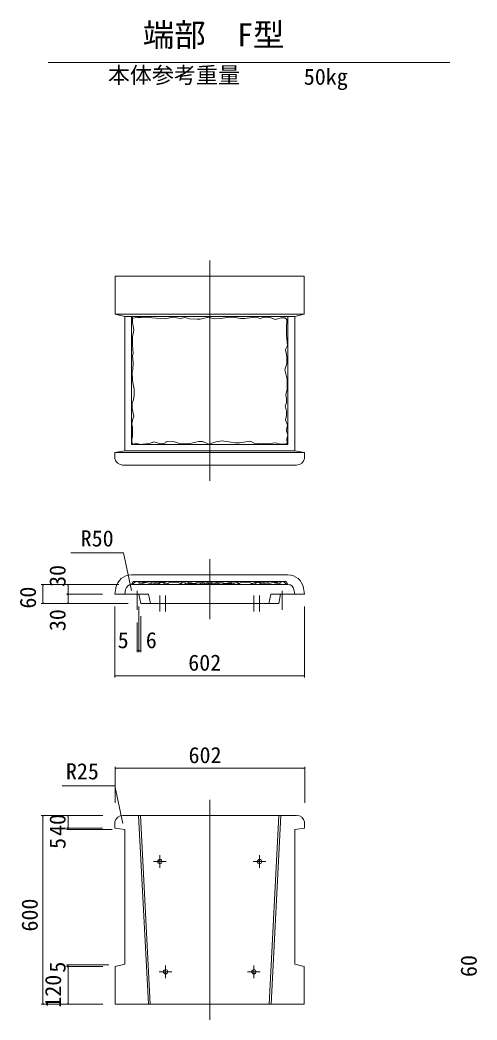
# Model space of a CAD drawing. Units: millimetres on the paper. Extents: x -5 to 836, y 1 to 595.
# Drawn here: x 196.9 to 269.5, y 133.3 to 292.2 of the extents above; entities that cross this region are included whole.
import ezdxf
from ezdxf.enums import TextEntityAlignment as Align

# ---------------------------------------------------------------- set-up
doc = ezdxf.new("R2010")
doc.units = ezdxf.units.MM
doc.linetypes.add('USER1', pattern=[200, 125, -25, 25, -25])
for name, color, linetype, lineweight in [('0_2', 7, 'Continuous', 18), ('D-STR-DIM（寸法）', 7, 'Continuous', 18), ('D-STR-HTXT（旗揚げ）', 4, 'Continuous', 18), ('D-STR-STRn（構造物）', 7, 'Continuous', 18), ('D-STR-TXT（文字）', 7, 'Continuous', 18), ('D-STR（構造物外形線）', 1, 'Continuous', 18)]:
    doc.layers.add(name, color=color, linetype=linetype, lineweight=lineweight)
doc.styles.add('ＭＳ ゴシック', font='')
doc.styles.get('ＭＳ ゴシック').set_extended_font_data('MS Gothic')

msp = doc.modelspace()

# ---------------------------------------------------------------- linework, layer by layer
at = {"layer": '0_2'}
for p, q in [((200.488, 202.296), (200.513, 202.446)), ((200.513, 202.446), (200.538, 202.296)), ((204.488, 202.296), (204.513, 202.446)), ((204.513, 202.446), (204.538, 202.296)), ((204.513, 200.946), (204.488, 201.096)), ((204.488, 200.796), (204.513, 200.946)), ((204.538, 201.096), (204.513, 200.946)), ((204.513, 200.946), (204.538, 200.796)), ((200.513, 199.446), (200.488, 199.596)), ((200.538, 199.596), (200.513, 199.446)), ((204.513, 199.446), (204.488, 199.596)), ((204.538, 199.596), (204.513, 199.446)), ((215.513, 191.946), (215.663, 191.971)), ((215.663, 191.921), (215.513, 191.946)), ((215.613, 191.971), (215.763, 191.946)), ((215.763, 191.946), (215.613, 191.921)), ((215.763, 191.946), (215.913, 191.971)), ((215.913, 191.921), (215.763, 191.946)), ((215.913, 191.971), (216.063, 191.946)), ((216.063, 191.946), (215.913, 191.921)), ((211.963, 187.946), (212.113, 187.971)), ((212.113, 187.921), (211.963, 187.946)), ((241.913, 187.971), (242.063, 187.946)), ((242.063, 187.946), (241.913, 187.921)), ((212.013, 173.26), (212.163, 173.285)), ((212.163, 173.235), (212.013, 173.26)), ((241.963, 173.285), (242.113, 173.26)), ((242.113, 173.26), (241.963, 173.235)), ((200.488, 165.61), (200.513, 165.76)), ((200.513, 165.76), (200.538, 165.61)), ((204.488, 165.61), (204.513, 165.76)), ((204.513, 165.76), (204.538, 165.61)), ((204.513, 163.76), (204.488, 163.91)), ((204.488, 163.61), (204.513, 163.76)), ((204.538, 163.91), (204.513, 163.76)), ((204.513, 163.76), (204.538, 163.61)), ((204.513, 163.51), (204.488, 163.66)), ((204.538, 163.66), (204.513, 163.51)), ((204.488, 141.86), (204.513, 142.01)), ((204.513, 141.76), (204.488, 141.91)), ((204.488, 141.61), (204.513, 141.76)), ((204.513, 142.01), (204.538, 141.86)), ((204.538, 141.91), (204.513, 141.76)), ((204.513, 141.76), (204.538, 141.61)), ((200.513, 135.76), (200.488, 135.91)), ((200.538, 135.91), (200.513, 135.76)), ((204.513, 135.76), (204.488, 135.91)), ((204.538, 135.91), (204.513, 135.76))]:
    msp.add_line(p, q, dxfattribs=at)
at = {"layer": '0_2', "color": 9}
for p, q in [((200.513, 202.446), (200.513, 202.426)), ((204.513, 202.446), (204.513, 202.426)), ((204.513, 200.946), (204.513, 200.966)), ((204.513, 200.946), (204.513, 200.926)), ((200.513, 199.446), (200.513, 199.466)), ((204.513, 199.446), (204.513, 199.466)), ((215.513, 191.946), (215.533, 191.946)), ((215.763, 191.946), (215.743, 191.946)), ((215.763, 191.946), (215.783, 191.946)), ((216.063, 191.946), (216.043, 191.946)), ((211.963, 187.946), (211.983, 187.946)), ((242.063, 187.946), (242.043, 187.946)), ((212.013, 173.26), (212.033, 173.26)), ((242.113, 173.26), (242.093, 173.26)), ((200.513, 165.76), (200.513, 165.74)), ((204.513, 165.76), (204.513, 165.74)), ((204.513, 163.76), (204.513, 163.78)), ((204.513, 163.76), (204.513, 163.74)), ((204.513, 163.51), (204.513, 163.53)), ((204.513, 142.01), (204.513, 141.99)), ((204.513, 141.76), (204.513, 141.78)), ((204.513, 141.76), (204.513, 141.74)), ((200.513, 135.76), (200.513, 135.78)), ((204.513, 135.76), (204.513, 135.78))]:
    msp.add_line(p, q, dxfattribs=at)
at = {"layer": 'D-STR-DIM（寸法）'}
for p, q in [((212.587, 202.446), (200.263, 202.446)), ((200.513, 202.426), (200.513, 199.466)), ((212.587, 202.446), (204.263, 202.446)), ((204.513, 202.426), (204.513, 200.966)), ((209.963, 200.946), (204.263, 200.946)), ((209.963, 200.946), (204.263, 200.946)), ((204.513, 200.926), (204.513, 199.466)), ((214.063, 199.446), (200.263, 199.446)), ((214.063, 199.446), (204.263, 199.446)), ((211.963, 198.946), (211.963, 187.696)), ((215.763, 198.946), (215.763, 191.696)), ((215.763, 198.946), (215.763, 191.696)), ((242.063, 198.946), (242.063, 187.696)), ((216.063, 197.446), (216.063, 191.696)), ((215.513, 196.446), (215.513, 191.696)), ((215.533, 191.946), (215.743, 191.946)), ((215.783, 191.946), (216.043, 191.946)), ((211.983, 187.946), (242.043, 187.946)), ((212.013, 167.76), (212.013, 173.51)), ((212.033, 173.26), (242.093, 173.26)), ((242.113, 167.76), (242.113, 173.51)), ((210.013, 165.76), (200.263, 165.76)), ((200.513, 165.74), (200.513, 135.78)), ((210.013, 165.76), (204.263, 165.76)), ((204.513, 165.74), (204.513, 163.78)), ((209.963, 163.76), (204.263, 163.76)), ((209.963, 163.76), (204.263, 163.76)), ((204.513, 163.74), (204.513, 163.53)), ((211.513, 163.51), (204.263, 163.51)), ((211.013, 142.01), (204.263, 142.01)), ((210.013, 141.76), (204.263, 141.76)), ((210.013, 141.76), (204.263, 141.76)), ((204.513, 141.99), (204.513, 141.78)), ((204.513, 141.74), (204.513, 135.78)), ((210.013, 135.76), (200.263, 135.76)), ((210.013, 135.76), (204.263, 135.76))]:
    msp.add_line(p, q, dxfattribs=at)
at = {"layer": 'D-STR-HTXT（旗揚げ）'}
for p, q in [((201.379, 285.433), (265.163, 285.433)), ((204.965, 207.491), (213.318, 207.491)), ((214.587, 201.496), (213.318, 207.491)), ((203.592, 170.48), (211.945, 170.48)), ((213.213, 164.485), (211.945, 170.48))]:
    msp.add_line(p, q, dxfattribs=at)
at = {"layer": 'D-STR-STRn（構造物）', "linetype": 'USER1'}
for p, q in [((227.013, 218.946), (227.013, 253.946)), ((227.013, 206.496), (227.013, 196.946)), ((227.013, 168.26), (227.013, 133.26)), ((219.095, 159.428), (219.095, 157.428)), ((234.931, 159.428), (234.931, 157.428)), ((218.095, 158.428), (220.095, 158.428)), ((233.931, 158.428), (235.931, 158.428)), ((220, 141.928), (220, 139.928)), ((234.026, 141.928), (234.026, 139.928)), ((219, 140.928), (221, 140.928)), ((233.026, 140.928), (235.026, 140.928))]:
    msp.add_line(p, q, dxfattribs=at)
at = {"layer": 'D-STR-STRn（構造物）'}
for p, q in [((214.587, 202.446), (215.087, 202.446)), ((215.087, 202.446), (238.94, 202.446)), ((215.374, 202.946), (216.112, 202.666)), ((215.563, 202.446), (216.328, 202.786)), ((216.112, 202.666), (216.927, 202.45)), ((216.328, 202.786), (216.855, 202.786)), ((216.855, 202.786), (217.55, 202.881)), ((216.927, 202.45), (217.838, 202.666)), ((217.55, 202.881), (218.293, 202.546)), ((217.838, 202.666), (218.82, 202.858)), ((218.293, 202.546), (218.892, 202.546)), ((218.82, 202.858), (219.923, 202.81)), ((218.892, 202.546), (219.395, 202.905)), ((219.395, 202.905), (220.019, 202.474)), ((219.923, 202.81), (220.642, 202.474)), ((220.019, 202.474), (220.738, 202.834)), ((220.642, 202.474), (222.296, 202.498)), ((220.738, 202.834), (221.337, 202.762)), ((221.337, 202.762), (221.864, 202.858)), ((221.864, 202.858), (222.847, 202.474)), ((222.296, 202.498), (222.607, 202.858)), ((222.607, 202.858), (223.518, 202.642)), ((222.847, 202.474), (223.734, 202.834)), ((223.518, 202.642), (224.501, 202.642)), ((223.734, 202.834), (224.501, 202.642)), ((224.501, 202.642), (225.244, 202.834)), ((224.501, 202.642), (225.459, 202.522)), ((225.244, 202.834), (226.058, 202.57)), ((225.459, 202.522), (225.819, 202.858)), ((225.819, 202.858), (227.013, 202.446)), ((226.058, 202.57), (226.682, 202.786)), ((226.682, 202.786), (227.305, 202.642)), ((227.345, 202.786), (226.722, 202.642)), ((228.208, 202.858), (227.013, 202.446)), ((227.968, 202.57), (227.345, 202.786)), ((228.783, 202.834), (227.968, 202.57)), ((228.567, 202.522), (228.208, 202.858)), ((229.526, 202.642), (228.567, 202.522)), ((229.526, 202.642), (228.783, 202.834)), ((230.293, 202.834), (229.526, 202.642)), ((230.509, 202.642), (229.526, 202.642)), ((231.18, 202.474), (230.293, 202.834)), ((231.419, 202.858), (230.509, 202.642)), ((232.162, 202.858), (231.18, 202.474)), ((231.731, 202.498), (231.419, 202.858)), ((233.385, 202.474), (231.731, 202.498)), ((232.69, 202.762), (232.162, 202.858)), ((233.289, 202.834), (232.69, 202.762)), ((234.008, 202.474), (233.289, 202.834)), ((234.104, 202.81), (233.385, 202.474)), ((234.631, 202.905), (234.008, 202.474)), ((235.206, 202.858), (234.104, 202.81)), ((235.134, 202.546), (234.631, 202.905)), ((235.733, 202.546), (235.134, 202.546)), ((236.189, 202.666), (235.206, 202.858)), ((236.476, 202.881), (235.733, 202.546)), ((237.1, 202.45), (236.189, 202.666)), ((237.171, 202.786), (236.476, 202.881)), ((237.914, 202.666), (237.1, 202.45)), ((237.699, 202.786), (237.171, 202.786)), ((238.463, 202.446), (237.699, 202.786)), ((238.653, 202.946), (237.914, 202.666)), ((238.738, 202.946), (239.178, 202.595)), ((238.94, 202.446), (239.44, 202.446)), ((215.513, 198.446), (215.513, 201.446)), ((215.763, 200.946), (217.313, 200.946)), ((217.313, 200.946), (217.613, 199.446)), ((219.095, 200.696), (219.095, 198.196)), ((220, 200.696), (220, 198.196)), ((234.026, 200.696), (234.026, 198.196)), ((234.931, 200.696), (234.931, 198.196)), ((236.713, 200.946), (236.413, 199.446)), ((238.263, 200.946), (236.713, 200.946)), ((238.513, 198.446), (238.513, 201.446))]:
    msp.add_line(p, q, dxfattribs=at)
at = {"layer": 'D-STR（構造物外形線）'}
for p, q in [((242.013, 251.446), (212.013, 251.446)), ((212.013, 245.446), (212.013, 251.446)), ((242.013, 245.446), (242.013, 251.446)), ((212.013, 245.446), (242.013, 245.446)), ((212.013, 245.446), (213.513, 245.071)), ((213.513, 245.071), (213.513, 223.696)), ((213.513, 245.071), (240.513, 245.071)), ((214.587, 245.071), (214.587, 224.696)), ((214.587, 245.071), (214.774, 244.78)), ((214.774, 244.78), (215.551, 244.898)), ((214.774, 244.78), (214.774, 244.104)), ((215.551, 244.898), (216.138, 244.898)), ((216.138, 244.898), (216.797, 244.966)), ((216.797, 244.966), (217.304, 244.915)), ((217.304, 244.915), (217.844, 244.864)), ((217.844, 244.864), (219.888, 244.678)), ((219.888, 244.678), (221.206, 244.932)), ((221.206, 244.932), (222.389, 244.712)), ((222.389, 244.712), (223.057, 244.907)), ((223.057, 244.907), (223.852, 244.661)), ((225.519, 244.654), (226.815, 244.932)), ((226.815, 244.932), (227.693, 244.678)), ((227.693, 244.678), (228.656, 244.763)), ((228.656, 244.763), (229.894, 244.915)), ((229.894, 244.915), (230.66, 244.959)), ((230.66, 244.959), (230.848, 244.959)), ((230.848, 244.959), (231.889, 244.742)), ((231.889, 244.742), (232.597, 244.742)), ((232.597, 244.742), (233.738, 244.887)), ((233.738, 244.887), (234.403, 244.973)), ((234.403, 244.973), (235.01, 244.713)), ((235.01, 244.713), (235.573, 244.872)), ((235.573, 244.872), (236.382, 244.959)), ((236.382, 244.959), (237.466, 244.554)), ((237.466, 244.554), (238.348, 244.843)), ((238.348, 244.843), (238.934, 244.843)), ((238.934, 244.843), (239.252, 244.554)), ((239.44, 245.071), (239.44, 224.696)), ((242.013, 245.446), (240.513, 245.071)), ((240.513, 245.071), (240.513, 223.696)), ((214.774, 244.104), (214.943, 242.938)), ((223.852, 244.661), (225.022, 244.654)), ((225.022, 244.654), (225.519, 244.654)), ((239.252, 244.554), (239.195, 243.037)), ((214.757, 241.79), (214.741, 240.607)), ((214.943, 242.938), (214.757, 241.79)), ((239.195, 243.037), (239.209, 242.098)), ((239.209, 242.098), (239.359, 240.457)), ((214.741, 240.607), (214.842, 239.104)), ((239.359, 240.457), (239.05, 239.824)), ((214.842, 239.104), (214.757, 238.817)), ((214.757, 238.817), (214.865, 237.709)), ((239.05, 239.824), (239.239, 238.672)), ((239.239, 238.672), (239.239, 237.561)), ((214.865, 237.709), (214.8, 236.637)), ((239.239, 237.561), (238.96, 236.582)), ((214.8, 236.637), (214.67, 236.198)), ((214.67, 236.198), (214.751, 234.899)), ((238.96, 236.582), (239.289, 235.079)), ((214.751, 234.899), (214.995, 233.469)), ((239.289, 235.079), (239.289, 233.505)), ((214.995, 232.544), (214.914, 231.829)), ((214.995, 233.469), (214.995, 232.544)), ((239.289, 233.505), (239.076, 232.602)), ((239.076, 232.601), (239.201, 232.05)), ((239.201, 232.05), (239.222, 231.344)), ((214.719, 231.342), (214.67, 230.416)), ((214.914, 231.829), (214.719, 231.342)), ((239.222, 231.344), (239.014, 230.845)), ((239.014, 230.845), (239.211, 230.024)), ((214.67, 230.416), (214.962, 229.198)), ((214.962, 229.198), (214.759, 228.565)), ((239.232, 229.339), (239.03, 228.644)), ((239.211, 230.024), (239.232, 229.339)), ((214.759, 228.565), (214.648, 227.958)), ((214.648, 227.958), (214.725, 227.393)), ((214.725, 227.393), (214.759, 227.042)), ((239.03, 228.644), (239.38, 227.78)), ((239.257, 227.346), (239.201, 226.893)), ((239.38, 227.78), (239.257, 227.346)), ((214.733, 226.032), (214.639, 225.527)), ((214.742, 226.52), (214.733, 226.032)), ((214.759, 227.042), (214.742, 226.52)), ((239.201, 226.893), (239.408, 226.232)), ((239.408, 226.232), (239.267, 225.619)), ((214.587, 224.696), (239.44, 224.696)), ((214.639, 225.527), (214.656, 225.124)), ((214.656, 225.124), (214.751, 224.799)), ((214.751, 224.799), (214.956, 224.773)), ((214.956, 224.773), (215.298, 224.936)), ((215.298, 224.936), (216.073, 224.696)), ((216.073, 224.696), (216.382, 224.782)), ((216.382, 224.782), (217.426, 224.885)), ((217.426, 224.885), (218.136, 225.124)), ((218.136, 225.124), (219.189, 224.816)), ((219.189, 224.816), (219.549, 224.816)), ((219.549, 224.816), (220.054, 224.987)), ((220.054, 224.987), (220.122, 225.176)), ((220.122, 225.176), (221.438, 225.162)), ((221.438, 225.162), (222.352, 224.83)), ((222.352, 224.83), (223.829, 224.871)), ((223.829, 224.871), (225.263, 225.183)), ((225.263, 225.183), (225.908, 225.204)), ((225.908, 225.204), (226.802, 224.788)), ((226.802, 224.788), (228.049, 225.142)), ((228.049, 225.142), (229.006, 225.308)), ((229.006, 225.308), (231.043, 224.954)), ((231.043, 224.954), (231.729, 224.996)), ((231.729, 224.996), (233.413, 225.225)), ((233.413, 225.225), (234.263, 224.816)), ((235.141, 224.948), (234.263, 224.816)), ((235.981, 224.797), (235.141, 224.948)), ((237.529, 225.005), (235.981, 224.797)), ((238.217, 224.76), (237.529, 225.005)), ((238.217, 224.76), (238.804, 224.76)), ((239.314, 224.854), (238.804, 224.76)), ((239.267, 225.619), (239.314, 224.854)), ((211.963, 223.446), (213.513, 223.696)), ((211.963, 223.446), (242.063, 223.446)), ((211.963, 222.47), (211.963, 223.446)), ((213.513, 223.696), (240.513, 223.696)), ((242.063, 223.446), (240.513, 223.696)), ((242.063, 222.47), (242.063, 223.446)), ((213.213, 221.446), (240.813, 221.446)), ((214.587, 203.996), (239.44, 203.996)), ((212.12, 201.9), (211.963, 200.946)), ((214.874, 202.946), (214.587, 202.446)), ((214.861, 202.631), (214.699, 202.642)), ((215.258, 202.946), (214.861, 202.631)), ((214.874, 202.946), (239.153, 202.946)), ((238.861, 202.446), (239.317, 202.66)), ((239.153, 202.946), (239.44, 202.446)), ((241.907, 201.9), (242.063, 200.946)), ((211.963, 200.946), (215.763, 200.946)), ((213.513, 200.946), (213.654, 201.676)), ((215.763, 200.946), (216.063, 199.446)), ((238.263, 200.946), (237.963, 199.446)), ((242.063, 200.946), (238.263, 200.946)), ((240.513, 200.946), (240.372, 201.676)), ((216.063, 199.446), (237.963, 199.446)), ((213.213, 165.76), (240.813, 165.76)), ((215.712, 165.76), (217.264, 135.76)), ((216.012, 165.76), (217.564, 135.76)), ((238.014, 165.76), (236.462, 135.76)), ((238.315, 165.76), (236.763, 135.76)), ((211.963, 164.737), (211.963, 163.76)), ((211.963, 163.76), (213.513, 163.51)), ((242.063, 163.76), (240.513, 163.51)), ((242.063, 164.737), (242.063, 163.76)), ((213.513, 142.135), (213.513, 163.51)), ((240.513, 142.135), (240.513, 163.51)), ((212.013, 141.76), (213.513, 142.135)), ((212.013, 141.76), (212.013, 135.76)), ((242.013, 141.76), (240.513, 142.135)), ((242.013, 141.76), (242.013, 135.76)), ((242.013, 135.76), (212.013, 135.76))]:
    msp.add_line(p, q, dxfattribs=at)
for centre in [(219.095, 158.428), (234.931, 158.428), (220, 140.928), (234.026, 140.928)]:
    msp.add_circle(centre, 0.338, dxfattribs=at)
for centre, radius, start, end in [((213.213, 222.721), 1.275, 191.36488, 270), ((240.813, 222.721), 1.275, 270, 348.63512), ((214.587, 201.496), 2.5, 90, 170.69006), ((239.44, 201.496), 2.5, 9.30994, 90), ((214.587, 201.496), 0.95, 90, 169.08736), ((239.44, 201.496), 0.95, 10.91264, 90), ((213.213, 164.485), 1.275, 90, 168.63512), ((240.813, 164.485), 1.275, 11.36488, 90)]:
    msp.add_arc(centre, radius, start, end, dxfattribs=at)

# ---------------------------------------------------------------- texts
at = {"layer": 'D-STR-STRn（構造物）', "style": 'ＭＳ ゴシック'}
for s, p in [('30', (204.888, 202.079)), ('60', (200.188, 198.636)), ('30', (204.888, 195.057)), ('40', (204.888, 162.504)), ('5', (204.888, 160.444)), ('600', (200.463, 147.314)), ('60', (270.188, 140.089)), ('5', (204.888, 140.784)), ('120', (204.188, 135.216))]:
    msp.add_text(s, height=2.566, rotation=90, dxfattribs=at).set_placement(p, align=Align.BOTTOM_LEFT)
for s, p in [('5', (212.396, 191.571)), ('6', (216.86, 191.571)), ('602', (223.602, 187.996)), ('602', (223.652, 173.31))]:
    msp.add_text(s, height=2.566, dxfattribs=at).set_placement(p, align=Align.BOTTOM_LEFT)
at = {"layer": 'D-STR-TXT（文字）', "style": 'ＭＳ ゴシック'}
for s, height, p in [('端部\u3000F型', 3.666, (216.381, 286.882)), ('本体参考重量', 2.566, (210.836, 281.366)), ('50kg', 2.566, (241.956, 281.102)), ('R50', 2.566, (206.516, 207.741)), ('R25', 2.566, (204.171, 170.731))]:
    msp.add_text(s, height=height, dxfattribs=at).set_placement(p, align=Align.BOTTOM_LEFT)

doc.saveas('drawing.dxf')
